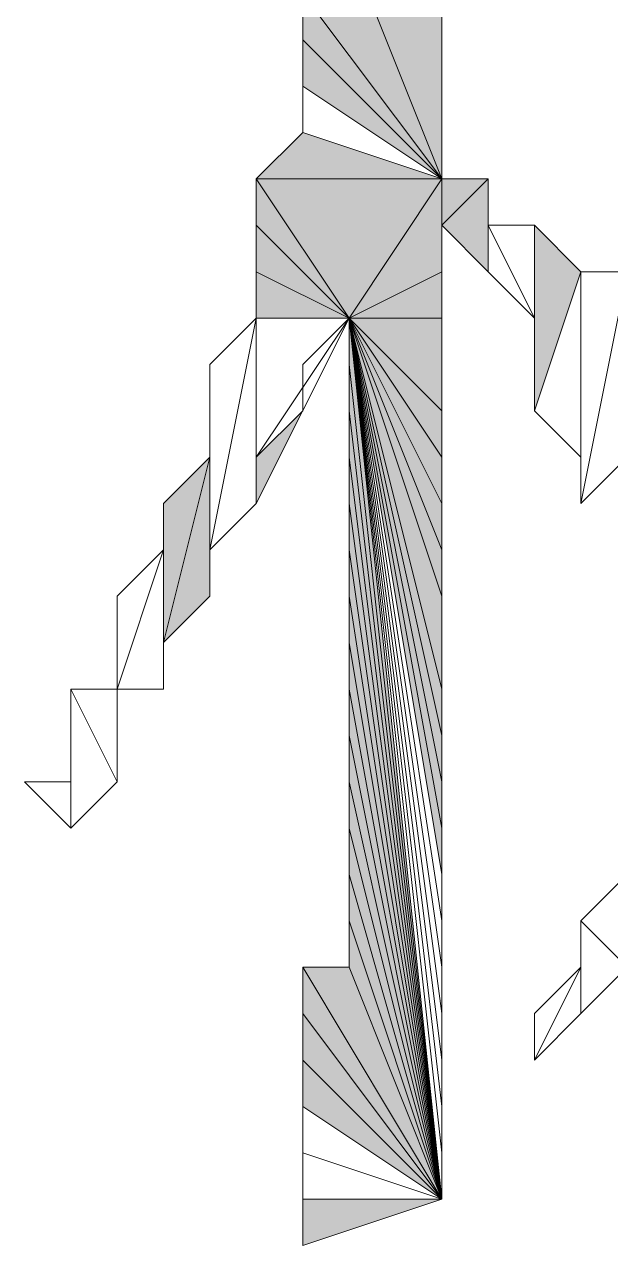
# Model space of a CAD drawing. Header units: inches. Extents: x -244 to 17, y 0 to 370.
# Drawn here: x 7.313 to 8.116, y 11.377 to 13.049 of the extents above; entities that cross this region are included whole.
import ezdxf

# ---------------------------------------------------------------- set-up
doc = ezdxf.new("R2010")
doc.units = ezdxf.units.IN
doc.header["$MEASUREMENT"] = 0
doc.layers.add('图层 1', color=7, linetype='Continuous')

# ---------------------------------------------------------------- blocks, each defined once
blk = doc.blocks.new('block 2')
at = {"layer": '图层 1', "true_color": 0xffffff}
h = blk.add_hatch(color=7, dxfattribs=at)
h.dxf.hatch_style = 2
h.paths.add_polyline_path([(32.3216, 13.1444), (32.5755, 13.081), (32.385, 13.081)])
h.paths.add_polyline_path([(32.5121, 13.1444), (32.3216, 13.1444), (32.5755, 13.081)])
h = blk.add_hatch(color=7, dxfattribs=at)
h.dxf.hatch_style = 2
h.paths.add_polyline_path([(32.766, 12.8905), (32.5755, 13.0176), (32.5121, 13.0176)])
h.paths.add_polyline_path([(32.639, 12.9539), (32.766, 12.8905), (32.5755, 13.0176)])
h = blk.add_hatch(color=7, dxfattribs=at)
h.dxf.hatch_style = 2
h.paths.add_polyline_path([(32.9565, 13.0176), (32.766, 12.8905), (32.9565, 12.7634)])
h.paths.add_polyline_path([(32.8931, 13.0176), (32.9565, 13.0176), (32.766, 12.8905)])
h = blk.add_hatch(color=7, dxfattribs=at)
h.dxf.hatch_style = 2
h.paths.add_polyline_path([(32.766, 12.8905), (32.8295, 13.0176), (32.766, 13.0176)])
h.paths.add_polyline_path([(32.8931, 13.0176), (32.766, 12.8905), (32.8295, 13.0176)])
h = blk.add_hatch(color=7, dxfattribs=at)
h.dxf.hatch_style = 2
h.paths.add_polyline_path([(32.9565, 13.0176), (33.0201, 12.9539), (32.9565, 12.7634)])
h = blk.add_hatch(color=7, dxfattribs=at)
h.dxf.hatch_style = 2
h.paths.add_polyline_path([(31.4959, 12.9539), (31.5595, 12.9539), (31.5595, 12.7634)])
h = blk.add_hatch(color=7, dxfattribs=at)
h.dxf.hatch_style = 2
h.paths.add_polyline_path([(31.5595, 12.7634), (31.877, 12.9539), (31.8136, 12.9539)])
h.paths.add_polyline_path([(31.877, 12.8905), (31.5595, 12.7634), (31.877, 12.9539)])
h = blk.add_hatch(color=7, dxfattribs=at)
h.dxf.hatch_style = 2
h.paths.add_polyline_path([(31.5595, 12.7634), (31.75, 12.9539), (31.6865, 12.9539)])
h.paths.add_polyline_path([(31.8136, 12.9539), (31.5595, 12.7634), (31.75, 12.9539)])
h = blk.add_hatch(color=7, dxfattribs=at)
h.dxf.hatch_style = 2
h.paths.add_polyline_path([(33.274, 12.8905), (32.9565, 12.7634), (33.274, 12.7634)])
h.paths.add_polyline_path([(33.2106, 12.9539), (33.274, 12.8905), (32.9565, 12.7634)])
h = blk.add_hatch(color=7, dxfattribs=at)
h.dxf.hatch_style = 2
h.paths.add_polyline_path([(32.9565, 12.7634), (33.147, 12.9539), (33.0834, 12.9539)])
h.paths.add_polyline_path([(33.2106, 12.9539), (32.9565, 12.7634), (33.147, 12.9539)])
h = blk.add_hatch(color=7, dxfattribs=at)
h.dxf.hatch_style = 2
h.paths.add_polyline_path([(31.5595, 12.7634), (32.7026, 12.8905), (32.639, 12.8905)])
h.paths.add_polyline_path([(32.766, 12.8905), (31.5595, 12.7634), (32.7026, 12.8905)])
h = blk.add_hatch(color=7, dxfattribs=at)
h.dxf.hatch_style = 2
h.paths.add_polyline_path([(31.5595, 12.7634), (32.5755, 12.8905), (32.5121, 12.8905)])
h.paths.add_polyline_path([(32.639, 12.8905), (31.5595, 12.7634), (32.5755, 12.8905)])
h = blk.add_hatch(color=7, dxfattribs=at)
h.dxf.hatch_style = 2
h.paths.add_polyline_path([(31.5595, 12.7634), (32.4485, 12.8905), (32.385, 12.8905)])
h.paths.add_polyline_path([(32.5121, 12.8905), (31.5595, 12.7634), (32.4485, 12.8905)])
h = blk.add_hatch(color=7, dxfattribs=at)
h.dxf.hatch_style = 2
h.paths.add_polyline_path([(31.5595, 12.7634), (32.3216, 12.8905), (32.258, 12.8905)])
h.paths.add_polyline_path([(32.385, 12.8905), (31.5595, 12.7634), (32.3216, 12.8905)])
h = blk.add_hatch(color=7, dxfattribs=at)
h.dxf.hatch_style = 2
h.paths.add_polyline_path([(31.5595, 12.7634), (32.1944, 12.8905), (32.131, 12.8905)])
h.paths.add_polyline_path([(32.258, 12.8905), (31.5595, 12.7634), (32.1944, 12.8905)])
h = blk.add_hatch(color=7, dxfattribs=at)
h.dxf.hatch_style = 2
h.paths.add_polyline_path([(31.5595, 12.7634), (32.0675, 12.8905), (32.0041, 12.8905)])
h.paths.add_polyline_path([(32.131, 12.8905), (31.5595, 12.7634), (32.0675, 12.8905)])
h = blk.add_hatch(color=7, dxfattribs=at)
h.dxf.hatch_style = 2
h.paths.add_polyline_path([(31.5595, 12.7634), (31.9405, 12.8905), (31.877, 12.8905)])
h.paths.add_polyline_path([(32.0041, 12.8905), (31.5595, 12.7634), (31.9405, 12.8905)])
h = blk.add_hatch(color=7, dxfattribs=at)
h.dxf.hatch_style = 2
h.paths.add_polyline_path([(32.766, 12.8905), (32.0675, 12.7634), (32.0041, 12.7634)])
h.paths.add_polyline_path([(32.131, 12.7634), (32.766, 12.8905), (32.0675, 12.7634)])
h.paths.add_polyline_path([(32.1944, 12.7634), (32.131, 12.7634), (32.766, 12.8905)])
h = blk.add_hatch(color=7, dxfattribs=at)
h.dxf.hatch_style = 2
h.paths.add_polyline_path([(32.766, 12.8905), (32.258, 12.7634), (32.1944, 12.7634)])
h.paths.add_polyline_path([(32.385, 12.7634), (32.766, 12.8905), (32.258, 12.7634)])
h.paths.add_polyline_path([(32.4485, 12.7634), (32.385, 12.7634), (32.766, 12.8905)])
h = blk.add_hatch(color=7, dxfattribs=at)
h.dxf.hatch_style = 2
h.paths.add_polyline_path([(32.766, 12.8905), (32.5121, 12.7634), (32.4485, 12.7634)])
h.paths.add_polyline_path([(32.5755, 12.7634), (32.766, 12.8905), (32.5121, 12.7634)])
h.paths.add_polyline_path([(32.639, 12.7634), (32.5755, 12.7634), (32.766, 12.8905)])
h = blk.add_hatch(color=7, dxfattribs=at)
h.dxf.hatch_style = 2
h.paths.add_polyline_path([(32.766, 12.8905), (32.766, 12.7634), (32.639, 12.7634)])
h.paths.add_polyline_path([(32.8295, 12.7634), (32.766, 12.8905), (32.766, 12.7634)])
h.paths.add_polyline_path([(32.9565, 12.7634), (32.8295, 12.7634), (32.766, 12.8905)])
h = blk.add_hatch(color=7, dxfattribs=at)
h.dxf.hatch_style = 2
h.paths.add_polyline_path([(32.8931, 12.7634), (32.9565, 12.7), (32.8295, 12.7)])
h.paths.add_polyline_path([(32.9565, 12.7634), (32.8931, 12.7634), (32.9565, 12.7)])
h = blk.add_hatch(color=7, dxfattribs=at)
h.dxf.hatch_style = 2
h.paths.add_polyline_path([(32.8931, 12.6366), (32.639, 12.6366), (32.8295, 12.5729)])
at = {"layer": '图层 1', "lineweight": 0}
for points in [[(32.131, 13.3349), (32.131, 13.2716), (32.0675, 13.2716), (32.131, 13.3349)], [(32.0675, 13.2716), (32.258, 13.2716), (32.131, 13.2082), (32.0675, 13.2716)], [(32.1944, 13.2716), (32.0675, 13.2716), (32.258, 13.2716), (32.1944, 13.2716)], [(32.131, 13.2716), (32.0675, 13.2716), (32.1944, 13.2716), (32.131, 13.2716)], [(32.258, 13.2716), (32.131, 13.2082), (32.258, 13.2082), (32.258, 13.2716)], [(32.131, 13.2082), (32.258, 13.2082), (32.1944, 13.2082), (32.131, 13.2082)], [(32.1944, 13.2082), (32.385, 13.2082), (32.258, 13.2082), (32.1944, 13.2082)], [(32.3216, 13.2082), (32.1944, 13.2082), (32.385, 13.2082), (32.3216, 13.2082)], [(32.258, 13.2082), (32.3216, 13.2082), (32.1944, 13.2082), (32.258, 13.2082)], [(32.258, 13.2082), (32.4485, 13.1444), (32.258, 13.1444), (32.258, 13.2082)], [(32.385, 13.2082), (32.258, 13.2082), (32.4485, 13.1444), (32.385, 13.2082)], [(32.258, 13.1444), (32.4485, 13.1444), (32.3216, 13.1444), (32.258, 13.1444)], [(32.3216, 13.1444), (32.5755, 13.081), (32.385, 13.081), (32.3216, 13.1444)], [(32.5121, 13.1444), (32.3216, 13.1444), (32.5755, 13.081), (32.5121, 13.1444)], [(32.4485, 13.1444), (32.5121, 13.1444), (32.3216, 13.1444), (32.4485, 13.1444)], [(32.385, 13.081), (32.7026, 13.081), (32.4485, 13.081), (32.385, 13.081)], [(32.639, 13.081), (32.385, 13.081), (32.7026, 13.081), (32.639, 13.081)], [(32.5755, 13.081), (32.639, 13.081), (32.385, 13.081), (32.5755, 13.081)], [(32.4485, 13.081), (32.766, 13.0176), (32.5121, 13.0176), (32.4485, 13.081)], [(32.7026, 13.081), (32.4485, 13.081), (32.766, 13.0176), (32.7026, 13.081)], [(32.766, 12.8905), (32.5755, 13.0176), (32.5121, 13.0176), (32.766, 12.8905)], [(32.766, 13.0176), (32.5121, 13.0176), (32.766, 12.8905), (32.766, 13.0176)], [(32.639, 12.9539), (32.766, 12.8905), (32.5755, 13.0176), (32.639, 12.9539)], [(32.9565, 13.0176), (32.766, 12.8905), (32.9565, 12.7634), (32.9565, 13.0176)], [(32.8931, 13.0176), (32.9565, 13.0176), (32.766, 12.8905), (32.8931, 13.0176)], [(32.766, 12.8905), (32.8295, 13.0176), (32.766, 13.0176), (32.766, 12.8905)], [(32.8931, 13.0176), (32.766, 12.8905), (32.8295, 13.0176), (32.8931, 13.0176)], [(32.9565, 13.0176), (33.0201, 12.9539), (32.9565, 12.7634), (32.9565, 13.0176)], [(31.4959, 12.9539), (31.5595, 12.9539), (31.5595, 12.7634), (31.4959, 12.9539)], [(31.5595, 12.7634), (31.877, 12.9539), (31.8136, 12.9539), (31.5595, 12.7634)], [(31.877, 12.8905), (31.5595, 12.7634), (31.877, 12.9539), (31.877, 12.8905)], [(31.5595, 12.7634), (31.75, 12.9539), (31.6865, 12.9539), (31.5595, 12.7634)], [(31.8136, 12.9539), (31.5595, 12.7634), (31.75, 12.9539), (31.8136, 12.9539)], [(31.6231, 12.9539), (31.6865, 12.9539), (31.5595, 12.7634), (31.6231, 12.9539)], [(31.6231, 12.9539), (31.5595, 12.7634), (31.5595, 12.9539), (31.6231, 12.9539)], [(32.7026, 12.9539), (32.766, 12.8905), (32.639, 12.9539), (32.7026, 12.9539)], [(33.2106, 12.9539), (33.274, 12.8905), (32.9565, 12.7634), (33.2106, 12.9539)], [(32.9565, 12.7634), (33.147, 12.9539), (33.0834, 12.9539), (32.9565, 12.7634)], [(33.2106, 12.9539), (32.9565, 12.7634), (33.147, 12.9539), (33.2106, 12.9539)], [(33.0834, 12.9539), (32.9565, 12.7634), (33.0201, 12.9539), (33.0834, 12.9539)], [(31.6231, 12.7634), (32.766, 12.8905), (31.5595, 12.7634), (31.6231, 12.7634)], [(31.5595, 12.7634), (32.7026, 12.8905), (32.639, 12.8905), (31.5595, 12.7634)], [(32.766, 12.8905), (31.5595, 12.7634), (32.7026, 12.8905), (32.766, 12.8905)], [(31.5595, 12.7634), (32.5755, 12.8905), (32.5121, 12.8905), (31.5595, 12.7634)], [(32.639, 12.8905), (31.5595, 12.7634), (32.5755, 12.8905), (32.639, 12.8905)], [(31.5595, 12.7634), (32.4485, 12.8905), (32.385, 12.8905), (31.5595, 12.7634)], [(32.5121, 12.8905), (31.5595, 12.7634), (32.4485, 12.8905), (32.5121, 12.8905)], [(31.5595, 12.7634), (32.3216, 12.8905), (32.258, 12.8905), (31.5595, 12.7634)], [(32.385, 12.8905), (31.5595, 12.7634), (32.3216, 12.8905), (32.385, 12.8905)], [(31.5595, 12.7634), (32.1944, 12.8905), (32.131, 12.8905), (31.5595, 12.7634)], [(32.258, 12.8905), (31.5595, 12.7634), (32.1944, 12.8905), (32.258, 12.8905)], [(31.5595, 12.7634), (32.0675, 12.8905), (32.0041, 12.8905), (31.5595, 12.7634)], [(32.131, 12.8905), (31.5595, 12.7634), (32.0675, 12.8905), (32.131, 12.8905)], [(31.5595, 12.7634), (31.9405, 12.8905), (31.877, 12.8905), (31.5595, 12.7634)], [(32.0041, 12.8905), (31.5595, 12.7634), (31.9405, 12.8905), (32.0041, 12.8905)], [(32.766, 12.8905), (31.6865, 12.7634), (31.6231, 12.7634), (32.766, 12.8905)], [(31.75, 12.7634), (31.6865, 12.7634), (32.766, 12.8905), (31.75, 12.7634)], [(32.766, 12.8905), (31.8136, 12.7634), (31.75, 12.7634), (32.766, 12.8905)], [(31.877, 12.7634), (31.8136, 12.7634), (32.766, 12.8905), (31.877, 12.7634)], [(32.766, 12.8905), (31.9405, 12.7634), (31.877, 12.7634), (32.766, 12.8905)], [(32.0041, 12.7634), (32.766, 12.8905), (31.9405, 12.7634), (32.0041, 12.7634)], [(32.766, 12.8905), (32.0675, 12.7634), (32.0041, 12.7634), (32.766, 12.8905)], [(32.131, 12.7634), (32.766, 12.8905), (32.0675, 12.7634), (32.131, 12.7634)], [(32.1944, 12.7634), (32.131, 12.7634), (32.766, 12.8905), (32.1944, 12.7634)], [(32.766, 12.8905), (32.258, 12.7634), (32.1944, 12.7634), (32.766, 12.8905)], [(32.385, 12.7634), (32.766, 12.8905), (32.258, 12.7634), (32.385, 12.7634)], [(32.4485, 12.7634), (32.385, 12.7634), (32.766, 12.8905), (32.4485, 12.7634)], [(32.766, 12.8905), (32.5121, 12.7634), (32.4485, 12.7634), (32.766, 12.8905)], [(32.5755, 12.7634), (32.766, 12.8905), (32.5121, 12.7634), (32.5755, 12.7634)], [(32.639, 12.7634), (32.5755, 12.7634), (32.766, 12.8905), (32.639, 12.7634)], [(32.766, 12.8905), (32.766, 12.7634), (32.639, 12.7634), (32.766, 12.8905)], [(32.8295, 12.7634), (32.766, 12.8905), (32.766, 12.7634), (32.8295, 12.7634)], [(32.9565, 12.7634), (32.8295, 12.7634), (32.766, 12.8905), (32.9565, 12.7634)], [(33.274, 12.8905), (32.9565, 12.7634), (33.274, 12.7634), (33.274, 12.8905)], [(32.8931, 12.7634), (32.9565, 12.7), (32.8295, 12.7), (32.8931, 12.7634)], [(32.9565, 12.7634), (32.8931, 12.7634), (32.9565, 12.7), (32.9565, 12.7634)], [(32.9565, 12.7634), (32.9565, 12.7634)], [(32.8931, 12.7), (32.766, 12.6366), (32.8931, 12.6366), (32.8931, 12.7)], [(32.8295, 12.7), (32.8931, 12.7), (32.766, 12.6366), (32.8295, 12.7)], [(32.9565, 12.7), (32.8295, 12.7), (32.8931, 12.7), (32.9565, 12.7)], [(31.75, 12.6366), (31.8136, 12.5729), (31.877, 12.5729), (31.75, 12.6366)], [(31.8136, 12.6366), (31.75, 12.6366), (31.877, 12.5729), (31.8136, 12.6366)], [(32.639, 12.6366), (32.5755, 12.5729), (32.8295, 12.5729), (32.639, 12.6366)], [(32.8931, 12.6366), (32.639, 12.6366), (32.8295, 12.5729), (32.8931, 12.6366)], [(32.7026, 12.6366), (32.8931, 12.6366), (32.639, 12.6366), (32.7026, 12.6366)], [(32.766, 12.6366), (32.7026, 12.6366), (32.8931, 12.6366), (32.766, 12.6366)], [(31.8136, 12.5729), (31.9405, 12.5729), (31.877, 12.5095), (31.8136, 12.5729)], [(31.877, 12.5729), (31.8136, 12.5729), (31.9405, 12.5729), (31.877, 12.5729)], [(31.9405, 12.5729), (32.0041, 12.5095), (31.877, 12.5095), (31.9405, 12.5729)], [(32.5121, 12.5729), (32.8295, 12.5095), (32.5755, 12.5095), (32.5121, 12.5729)], [(32.8295, 12.5729), (32.5121, 12.5729), (32.8295, 12.5095), (32.8295, 12.5729)], [(32.5755, 12.5729), (32.8295, 12.5729), (32.5121, 12.5729), (32.5755, 12.5729)]]:
    blk.add_lwpolyline(points, dxfattribs=at)
at = {"layer": '图层 1', "color": 7, "lineweight": 20, "true_color": 0xffffff}
for points in [[(32.131, 13.3349), (32.131, 13.2716), (32.0675, 13.2716), (32.131, 13.3349)], [(32.0675, 13.2716), (32.258, 13.2716), (32.131, 13.2082), (32.0675, 13.2716)], [(32.1944, 13.2716), (32.0675, 13.2716), (32.258, 13.2716), (32.1944, 13.2716)], [(32.131, 13.2716), (32.0675, 13.2716), (32.1944, 13.2716), (32.131, 13.2716)], [(32.258, 13.2716), (32.131, 13.2082), (32.258, 13.2082), (32.258, 13.2716)], [(32.131, 13.2082), (32.258, 13.2082), (32.1944, 13.2082), (32.131, 13.2082)], [(32.1944, 13.2082), (32.385, 13.2082), (32.258, 13.2082), (32.1944, 13.2082)], [(32.3216, 13.2082), (32.1944, 13.2082), (32.385, 13.2082), (32.3216, 13.2082)], [(32.258, 13.2082), (32.3216, 13.2082), (32.1944, 13.2082), (32.258, 13.2082)], [(32.258, 13.2082), (32.4485, 13.1444), (32.258, 13.1444), (32.258, 13.2082)], [(32.385, 13.2082), (32.258, 13.2082), (32.4485, 13.1444), (32.385, 13.2082)], [(32.258, 13.1444), (32.4485, 13.1444), (32.3216, 13.1444), (32.258, 13.1444)], [(32.3216, 13.1444), (32.5755, 13.081), (32.385, 13.081), (32.3216, 13.1444)], [(32.5121, 13.1444), (32.3216, 13.1444), (32.5755, 13.081), (32.5121, 13.1444)], [(32.4485, 13.1444), (32.5121, 13.1444), (32.3216, 13.1444), (32.4485, 13.1444)], [(32.385, 13.081), (32.7026, 13.081), (32.4485, 13.081), (32.385, 13.081)], [(32.639, 13.081), (32.385, 13.081), (32.7026, 13.081), (32.639, 13.081)], [(32.5755, 13.081), (32.639, 13.081), (32.385, 13.081), (32.5755, 13.081)], [(32.4485, 13.081), (32.766, 13.0176), (32.5121, 13.0176), (32.4485, 13.081)], [(32.7026, 13.081), (32.4485, 13.081), (32.766, 13.0176), (32.7026, 13.081)], [(32.766, 12.8905), (32.5755, 13.0176), (32.5121, 13.0176), (32.766, 12.8905)], [(32.766, 13.0176), (32.5121, 13.0176), (32.766, 12.8905), (32.766, 13.0176)], [(32.639, 12.9539), (32.766, 12.8905), (32.5755, 13.0176), (32.639, 12.9539)], [(32.9565, 13.0176), (32.766, 12.8905), (32.9565, 12.7634), (32.9565, 13.0176)], [(32.8931, 13.0176), (32.9565, 13.0176), (32.766, 12.8905), (32.8931, 13.0176)], [(32.766, 12.8905), (32.8295, 13.0176), (32.766, 13.0176), (32.766, 12.8905)], [(32.8931, 13.0176), (32.766, 12.8905), (32.8295, 13.0176), (32.8931, 13.0176)], [(32.9565, 13.0176), (33.0201, 12.9539), (32.9565, 12.7634), (32.9565, 13.0176)], [(31.4959, 12.9539), (31.5595, 12.9539), (31.5595, 12.7634), (31.4959, 12.9539)], [(31.5595, 12.7634), (31.877, 12.9539), (31.8136, 12.9539), (31.5595, 12.7634)], [(31.877, 12.8905), (31.5595, 12.7634), (31.877, 12.9539), (31.877, 12.8905)], [(31.5595, 12.7634), (31.75, 12.9539), (31.6865, 12.9539), (31.5595, 12.7634)], [(31.8136, 12.9539), (31.5595, 12.7634), (31.75, 12.9539), (31.8136, 12.9539)], [(31.6231, 12.9539), (31.6865, 12.9539), (31.5595, 12.7634), (31.6231, 12.9539)], [(31.6231, 12.9539), (31.5595, 12.7634), (31.5595, 12.9539), (31.6231, 12.9539)], [(32.7026, 12.9539), (32.766, 12.8905), (32.639, 12.9539), (32.7026, 12.9539)], [(33.2106, 12.9539), (33.274, 12.8905), (32.9565, 12.7634), (33.2106, 12.9539)], [(32.9565, 12.7634), (33.147, 12.9539), (33.0834, 12.9539), (32.9565, 12.7634)], [(33.2106, 12.9539), (32.9565, 12.7634), (33.147, 12.9539), (33.2106, 12.9539)], [(33.0834, 12.9539), (32.9565, 12.7634), (33.0201, 12.9539), (33.0834, 12.9539)], [(31.6231, 12.7634), (32.766, 12.8905), (31.5595, 12.7634), (31.6231, 12.7634)], [(31.5595, 12.7634), (32.7026, 12.8905), (32.639, 12.8905), (31.5595, 12.7634)], [(32.766, 12.8905), (31.5595, 12.7634), (32.7026, 12.8905), (32.766, 12.8905)], [(31.5595, 12.7634), (32.5755, 12.8905), (32.5121, 12.8905), (31.5595, 12.7634)], [(32.639, 12.8905), (31.5595, 12.7634), (32.5755, 12.8905), (32.639, 12.8905)], [(31.5595, 12.7634), (32.4485, 12.8905), (32.385, 12.8905), (31.5595, 12.7634)], [(32.5121, 12.8905), (31.5595, 12.7634), (32.4485, 12.8905), (32.5121, 12.8905)], [(31.5595, 12.7634), (32.3216, 12.8905), (32.258, 12.8905), (31.5595, 12.7634)], [(32.385, 12.8905), (31.5595, 12.7634), (32.3216, 12.8905), (32.385, 12.8905)], [(31.5595, 12.7634), (32.1944, 12.8905), (32.131, 12.8905), (31.5595, 12.7634)], [(32.258, 12.8905), (31.5595, 12.7634), (32.1944, 12.8905), (32.258, 12.8905)], [(31.5595, 12.7634), (32.0675, 12.8905), (32.0041, 12.8905), (31.5595, 12.7634)], [(32.131, 12.8905), (31.5595, 12.7634), (32.0675, 12.8905), (32.131, 12.8905)], [(31.5595, 12.7634), (31.9405, 12.8905), (31.877, 12.8905), (31.5595, 12.7634)], [(32.0041, 12.8905), (31.5595, 12.7634), (31.9405, 12.8905), (32.0041, 12.8905)], [(32.766, 12.8905), (31.6865, 12.7634), (31.6231, 12.7634), (32.766, 12.8905)], [(31.75, 12.7634), (31.6865, 12.7634), (32.766, 12.8905), (31.75, 12.7634)], [(32.766, 12.8905), (31.8136, 12.7634), (31.75, 12.7634), (32.766, 12.8905)], [(31.877, 12.7634), (31.8136, 12.7634), (32.766, 12.8905), (31.877, 12.7634)], [(32.766, 12.8905), (31.9405, 12.7634), (31.877, 12.7634), (32.766, 12.8905)], [(32.0041, 12.7634), (32.766, 12.8905), (31.9405, 12.7634), (32.0041, 12.7634)], [(32.766, 12.8905), (32.0675, 12.7634), (32.0041, 12.7634), (32.766, 12.8905)], [(32.131, 12.7634), (32.766, 12.8905), (32.0675, 12.7634), (32.131, 12.7634)], [(32.1944, 12.7634), (32.131, 12.7634), (32.766, 12.8905), (32.1944, 12.7634)], [(32.766, 12.8905), (32.258, 12.7634), (32.1944, 12.7634), (32.766, 12.8905)], [(32.385, 12.7634), (32.766, 12.8905), (32.258, 12.7634), (32.385, 12.7634)], [(32.4485, 12.7634), (32.385, 12.7634), (32.766, 12.8905), (32.4485, 12.7634)], [(32.766, 12.8905), (32.5121, 12.7634), (32.4485, 12.7634), (32.766, 12.8905)], [(32.5755, 12.7634), (32.766, 12.8905), (32.5121, 12.7634), (32.5755, 12.7634)], [(32.639, 12.7634), (32.5755, 12.7634), (32.766, 12.8905), (32.639, 12.7634)], [(32.766, 12.8905), (32.766, 12.7634), (32.639, 12.7634), (32.766, 12.8905)], [(32.8295, 12.7634), (32.766, 12.8905), (32.766, 12.7634), (32.8295, 12.7634)], [(32.9565, 12.7634), (32.8295, 12.7634), (32.766, 12.8905), (32.9565, 12.7634)], [(33.274, 12.8905), (32.9565, 12.7634), (33.274, 12.7634), (33.274, 12.8905)], [(32.8931, 12.7634), (32.9565, 12.7), (32.8295, 12.7), (32.8931, 12.7634)], [(32.9565, 12.7634), (32.8931, 12.7634), (32.9565, 12.7), (32.9565, 12.7634)], [(32.9565, 12.7634), (32.9565, 12.7634)], [(32.8931, 12.7), (32.766, 12.6366), (32.8931, 12.6366), (32.8931, 12.7)], [(32.8295, 12.7), (32.8931, 12.7), (32.766, 12.6366), (32.8295, 12.7)], [(32.9565, 12.7), (32.8295, 12.7), (32.8931, 12.7), (32.9565, 12.7)], [(31.75, 12.6366), (31.8136, 12.5729), (31.877, 12.5729), (31.75, 12.6366)], [(31.8136, 12.6366), (31.75, 12.6366), (31.877, 12.5729), (31.8136, 12.6366)], [(32.639, 12.6366), (32.5755, 12.5729), (32.8295, 12.5729), (32.639, 12.6366)], [(32.8931, 12.6366), (32.639, 12.6366), (32.8295, 12.5729), (32.8931, 12.6366)], [(32.7026, 12.6366), (32.8931, 12.6366), (32.639, 12.6366), (32.7026, 12.6366)], [(32.766, 12.6366), (32.7026, 12.6366), (32.8931, 12.6366), (32.766, 12.6366)], [(31.8136, 12.5729), (31.9405, 12.5729), (31.877, 12.5095), (31.8136, 12.5729)], [(31.877, 12.5729), (31.8136, 12.5729), (31.9405, 12.5729), (31.877, 12.5729)], [(31.9405, 12.5729), (32.0041, 12.5095), (31.877, 12.5095), (31.9405, 12.5729)], [(32.5121, 12.5729), (32.8295, 12.5095), (32.5755, 12.5095), (32.5121, 12.5729)], [(32.8295, 12.5729), (32.5121, 12.5729), (32.8295, 12.5095), (32.8295, 12.5729)], [(32.5755, 12.5729), (32.8295, 12.5729), (32.5121, 12.5729), (32.5755, 12.5729)]]:
    blk.add_lwpolyline(points, dxfattribs=at)
at = {"layer": '图层 1', "lineweight": 0}
for points, knots in [([(32.0675, 13.2716), (32.0675, 13.2716), (32.1944, 13.2716), (32.1944, 13.2716), (32.1944, 13.2716), (32.0675, 13.2716), (32.0675, 13.2716)], [0, 0, 0, 0, 1, 1, 1, 2, 2, 2, 2]), ([(32.4485, 13.1444), (32.4485, 13.1444), (32.258, 13.1444), (32.258, 13.1444), (32.258, 13.1444), (32.4485, 13.1444), (32.4485, 13.1444)], [0, 0, 0, 0, 1, 1, 1, 2, 2, 2, 2]), ([(32.639, 13.081), (32.639, 13.081), (32.639, 13.081), (32.639, 13.081), (32.639, 13.081), (32.385, 13.081), (32.385, 13.081), (32.385, 13.081), (32.639, 13.081), (32.639, 13.081)], [0, 0, 0, 0, 1, 1, 1, 2, 2, 2, 3, 3, 3, 3]), ([(32.639, 13.081), (32.639, 13.081), (32.385, 13.081), (32.385, 13.081), (32.385, 13.081), (32.639, 13.081), (32.639, 13.081)], [0, 0, 0, 0, 1, 1, 1, 2, 2, 2, 2]), ([(31.6865, 12.9539), (31.6865, 12.9539), (31.5595, 12.7634), (31.5595, 12.7634), (31.5595, 12.7634), (31.6865, 12.9539), (31.6865, 12.9539)], [0, 0, 0, 0, 1, 1, 1, 2, 2, 2, 2]), ([(31.5595, 12.7634), (31.5595, 12.7634), (31.5595, 12.9539), (31.5595, 12.9539), (31.5595, 12.9539), (31.5595, 12.7634), (31.5595, 12.7634)], [0, 0, 0, 0, 1, 1, 1, 2, 2, 2, 2]), ([(32.766, 12.8905), (32.766, 12.8905), (32.639, 12.9539), (32.639, 12.9539), (32.639, 12.9539), (32.766, 12.8905), (32.766, 12.8905)], [0, 0, 0, 0, 1, 1, 1, 2, 2, 2, 2]), ([(32.9565, 12.7634), (32.9565, 12.7634), (33.0201, 12.9539), (33.0201, 12.9539), (33.0201, 12.9539), (32.9565, 12.7634), (32.9565, 12.7634)], [0, 0, 0, 0, 1, 1, 1, 2, 2, 2, 2]), ([(32.766, 12.8905), (32.766, 12.8905), (31.5595, 12.7634), (31.5595, 12.7634), (31.5595, 12.7634), (32.766, 12.8905), (32.766, 12.8905)], [0, 0, 0, 0, 1, 1, 1, 2, 2, 2, 2]), ([(31.6231, 12.7634), (31.6231, 12.7634), (31.6231, 12.7634), (31.6231, 12.7634), (31.6231, 12.7634), (32.766, 12.8905), (32.766, 12.8905), (32.766, 12.8905), (31.6231, 12.7634), (31.6231, 12.7634)], [0, 0, 0, 0, 1, 1, 1, 2, 2, 2, 3, 3, 3, 3]), ([(32.766, 12.8905), (32.766, 12.8905), (31.6231, 12.7634), (31.6231, 12.7634), (31.6231, 12.7634), (32.766, 12.8905), (32.766, 12.8905)], [0, 0, 0, 0, 1, 1, 1, 2, 2, 2, 2]), ([(31.6865, 12.7634), (31.6865, 12.7634), (32.766, 12.8905), (32.766, 12.8905), (32.766, 12.8905), (31.6865, 12.7634), (31.6865, 12.7634)], [0, 0, 0, 0, 1, 1, 1, 2, 2, 2, 2]), ([(31.8136, 12.7634), (31.8136, 12.7634), (32.766, 12.8905), (32.766, 12.8905), (32.766, 12.8905), (31.8136, 12.7634), (31.8136, 12.7634)], [0, 0, 0, 0, 1, 1, 1, 2, 2, 2, 2]), ([(32.0041, 12.7634), (32.0041, 12.7634), (32.0041, 12.7634), (32.0041, 12.7634), (32.0041, 12.7634), (32.766, 12.8905), (32.766, 12.8905), (32.766, 12.8905), (32.0041, 12.7634), (32.0041, 12.7634)], [0, 0, 0, 0, 1, 1, 1, 2, 2, 2, 3, 3, 3, 3]), ([(32.9565, 12.7634), (32.9565, 12.7634), (32.9565, 12.7634), (32.9565, 12.7634), (32.9565, 12.7634), (32.9565, 12.7), (32.9565, 12.7), (32.9565, 12.7), (32.9565, 12.7634), (32.9565, 12.7634)], [0, 0, 0, 0, 1, 1, 1, 2, 2, 2, 3, 3, 3, 3]), ([(33.274, 12.7634), (33.274, 12.7634), (32.9565, 12.7634), (32.9565, 12.7634), (32.9565, 12.7634), (33.274, 12.7634), (33.274, 12.7634)], [0, 0, 0, 0, 1, 1, 1, 2, 2, 2, 2]), ([(32.8295, 12.7), (32.8295, 12.7), (32.8295, 12.7), (32.8295, 12.7), (32.8295, 12.7), (32.8931, 12.7), (32.8931, 12.7), (32.8931, 12.7), (32.8295, 12.7), (32.8295, 12.7)], [0, 0, 0, 0, 1, 1, 1, 2, 2, 2, 3, 3, 3, 3]), ([(31.8136, 12.6366), (31.8136, 12.6366), (31.8136, 12.6366), (31.8136, 12.6366), (31.8136, 12.6366), (31.75, 12.6366), (31.75, 12.6366), (31.75, 12.6366), (31.8136, 12.6366), (31.8136, 12.6366)], [0, 0, 0, 0, 1, 1, 1, 2, 2, 2, 3, 3, 3, 3]), ([(31.8136, 12.5729), (31.8136, 12.5729), (31.877, 12.5729), (31.877, 12.5729), (31.877, 12.5729), (31.8136, 12.5729), (31.8136, 12.5729)], [0, 0, 0, 0, 1, 1, 1, 2, 2, 2, 2]), ([(32.8295, 12.5729), (32.8295, 12.5729), (32.5755, 12.5729), (32.5755, 12.5729), (32.5755, 12.5729), (32.8295, 12.5729), (32.8295, 12.5729)], [0, 0, 0, 0, 1, 1, 1, 2, 2, 2, 2]), ([(32.5755, 12.5729), (32.5755, 12.5729), (32.8295, 12.5729), (32.8295, 12.5729), (32.8295, 12.5729), (32.5755, 12.5729), (32.5755, 12.5729)], [0, 0, 0, 0, 1, 1, 1, 2, 2, 2, 2])]:
    blk.add_open_spline(points, degree=3, knots=knots, dxfattribs=at)
at = {"layer": '图层 1', "color": 7, "lineweight": 20, "true_color": 0xffffff}
for points, knots in [([(32.0675, 13.2716), (32.0675, 13.2716), (32.1944, 13.2716), (32.1944, 13.2716), (32.1944, 13.2716), (32.0675, 13.2716), (32.0675, 13.2716)], [0, 0, 0, 0, 1, 1, 1, 2, 2, 2, 2]), ([(32.4485, 13.1444), (32.4485, 13.1444), (32.258, 13.1444), (32.258, 13.1444), (32.258, 13.1444), (32.4485, 13.1444), (32.4485, 13.1444)], [0, 0, 0, 0, 1, 1, 1, 2, 2, 2, 2]), ([(32.639, 13.081), (32.639, 13.081), (32.639, 13.081), (32.639, 13.081), (32.639, 13.081), (32.385, 13.081), (32.385, 13.081), (32.385, 13.081), (32.639, 13.081), (32.639, 13.081)], [0, 0, 0, 0, 1, 1, 1, 2, 2, 2, 3, 3, 3, 3]), ([(32.639, 13.081), (32.639, 13.081), (32.385, 13.081), (32.385, 13.081), (32.385, 13.081), (32.639, 13.081), (32.639, 13.081)], [0, 0, 0, 0, 1, 1, 1, 2, 2, 2, 2]), ([(31.6865, 12.9539), (31.6865, 12.9539), (31.5595, 12.7634), (31.5595, 12.7634), (31.5595, 12.7634), (31.6865, 12.9539), (31.6865, 12.9539)], [0, 0, 0, 0, 1, 1, 1, 2, 2, 2, 2]), ([(31.5595, 12.7634), (31.5595, 12.7634), (31.5595, 12.9539), (31.5595, 12.9539), (31.5595, 12.9539), (31.5595, 12.7634), (31.5595, 12.7634)], [0, 0, 0, 0, 1, 1, 1, 2, 2, 2, 2]), ([(32.766, 12.8905), (32.766, 12.8905), (32.639, 12.9539), (32.639, 12.9539), (32.639, 12.9539), (32.766, 12.8905), (32.766, 12.8905)], [0, 0, 0, 0, 1, 1, 1, 2, 2, 2, 2]), ([(32.9565, 12.7634), (32.9565, 12.7634), (33.0201, 12.9539), (33.0201, 12.9539), (33.0201, 12.9539), (32.9565, 12.7634), (32.9565, 12.7634)], [0, 0, 0, 0, 1, 1, 1, 2, 2, 2, 2]), ([(32.766, 12.8905), (32.766, 12.8905), (31.5595, 12.7634), (31.5595, 12.7634), (31.5595, 12.7634), (32.766, 12.8905), (32.766, 12.8905)], [0, 0, 0, 0, 1, 1, 1, 2, 2, 2, 2]), ([(31.6231, 12.7634), (31.6231, 12.7634), (31.6231, 12.7634), (31.6231, 12.7634), (31.6231, 12.7634), (32.766, 12.8905), (32.766, 12.8905), (32.766, 12.8905), (31.6231, 12.7634), (31.6231, 12.7634)], [0, 0, 0, 0, 1, 1, 1, 2, 2, 2, 3, 3, 3, 3]), ([(32.766, 12.8905), (32.766, 12.8905), (31.6231, 12.7634), (31.6231, 12.7634), (31.6231, 12.7634), (32.766, 12.8905), (32.766, 12.8905)], [0, 0, 0, 0, 1, 1, 1, 2, 2, 2, 2]), ([(31.6865, 12.7634), (31.6865, 12.7634), (32.766, 12.8905), (32.766, 12.8905), (32.766, 12.8905), (31.6865, 12.7634), (31.6865, 12.7634)], [0, 0, 0, 0, 1, 1, 1, 2, 2, 2, 2]), ([(31.8136, 12.7634), (31.8136, 12.7634), (32.766, 12.8905), (32.766, 12.8905), (32.766, 12.8905), (31.8136, 12.7634), (31.8136, 12.7634)], [0, 0, 0, 0, 1, 1, 1, 2, 2, 2, 2]), ([(32.0041, 12.7634), (32.0041, 12.7634), (32.0041, 12.7634), (32.0041, 12.7634), (32.0041, 12.7634), (32.766, 12.8905), (32.766, 12.8905), (32.766, 12.8905), (32.0041, 12.7634), (32.0041, 12.7634)], [0, 0, 0, 0, 1, 1, 1, 2, 2, 2, 3, 3, 3, 3]), ([(32.9565, 12.7634), (32.9565, 12.7634), (32.9565, 12.7634), (32.9565, 12.7634), (32.9565, 12.7634), (32.9565, 12.7), (32.9565, 12.7), (32.9565, 12.7), (32.9565, 12.7634), (32.9565, 12.7634)], [0, 0, 0, 0, 1, 1, 1, 2, 2, 2, 3, 3, 3, 3]), ([(33.274, 12.7634), (33.274, 12.7634), (32.9565, 12.7634), (32.9565, 12.7634), (32.9565, 12.7634), (33.274, 12.7634), (33.274, 12.7634)], [0, 0, 0, 0, 1, 1, 1, 2, 2, 2, 2]), ([(32.8295, 12.7), (32.8295, 12.7), (32.8295, 12.7), (32.8295, 12.7), (32.8295, 12.7), (32.8931, 12.7), (32.8931, 12.7), (32.8931, 12.7), (32.8295, 12.7), (32.8295, 12.7)], [0, 0, 0, 0, 1, 1, 1, 2, 2, 2, 3, 3, 3, 3]), ([(31.8136, 12.6366), (31.8136, 12.6366), (31.8136, 12.6366), (31.8136, 12.6366), (31.8136, 12.6366), (31.75, 12.6366), (31.75, 12.6366), (31.75, 12.6366), (31.8136, 12.6366), (31.8136, 12.6366)], [0, 0, 0, 0, 1, 1, 1, 2, 2, 2, 3, 3, 3, 3]), ([(31.8136, 12.5729), (31.8136, 12.5729), (31.877, 12.5729), (31.877, 12.5729), (31.877, 12.5729), (31.8136, 12.5729), (31.8136, 12.5729)], [0, 0, 0, 0, 1, 1, 1, 2, 2, 2, 2]), ([(32.8295, 12.5729), (32.8295, 12.5729), (32.5755, 12.5729), (32.5755, 12.5729), (32.5755, 12.5729), (32.8295, 12.5729), (32.8295, 12.5729)], [0, 0, 0, 0, 1, 1, 1, 2, 2, 2, 2]), ([(32.5755, 12.5729), (32.5755, 12.5729), (32.8295, 12.5729), (32.8295, 12.5729), (32.8295, 12.5729), (32.5755, 12.5729), (32.5755, 12.5729)], [0, 0, 0, 0, 1, 1, 1, 2, 2, 2, 2])]:
    blk.add_open_spline(points, degree=3, knots=knots, dxfattribs=at)

msp = doc.modelspace()

# ---------------------------------------------------------------- block references
at = {"layer": '图层 1', "rotation": 90}
msp.add_blockref('block 2', (20.6482, -20.1187), dxfattribs=at)

doc.saveas('drawing.dxf')
